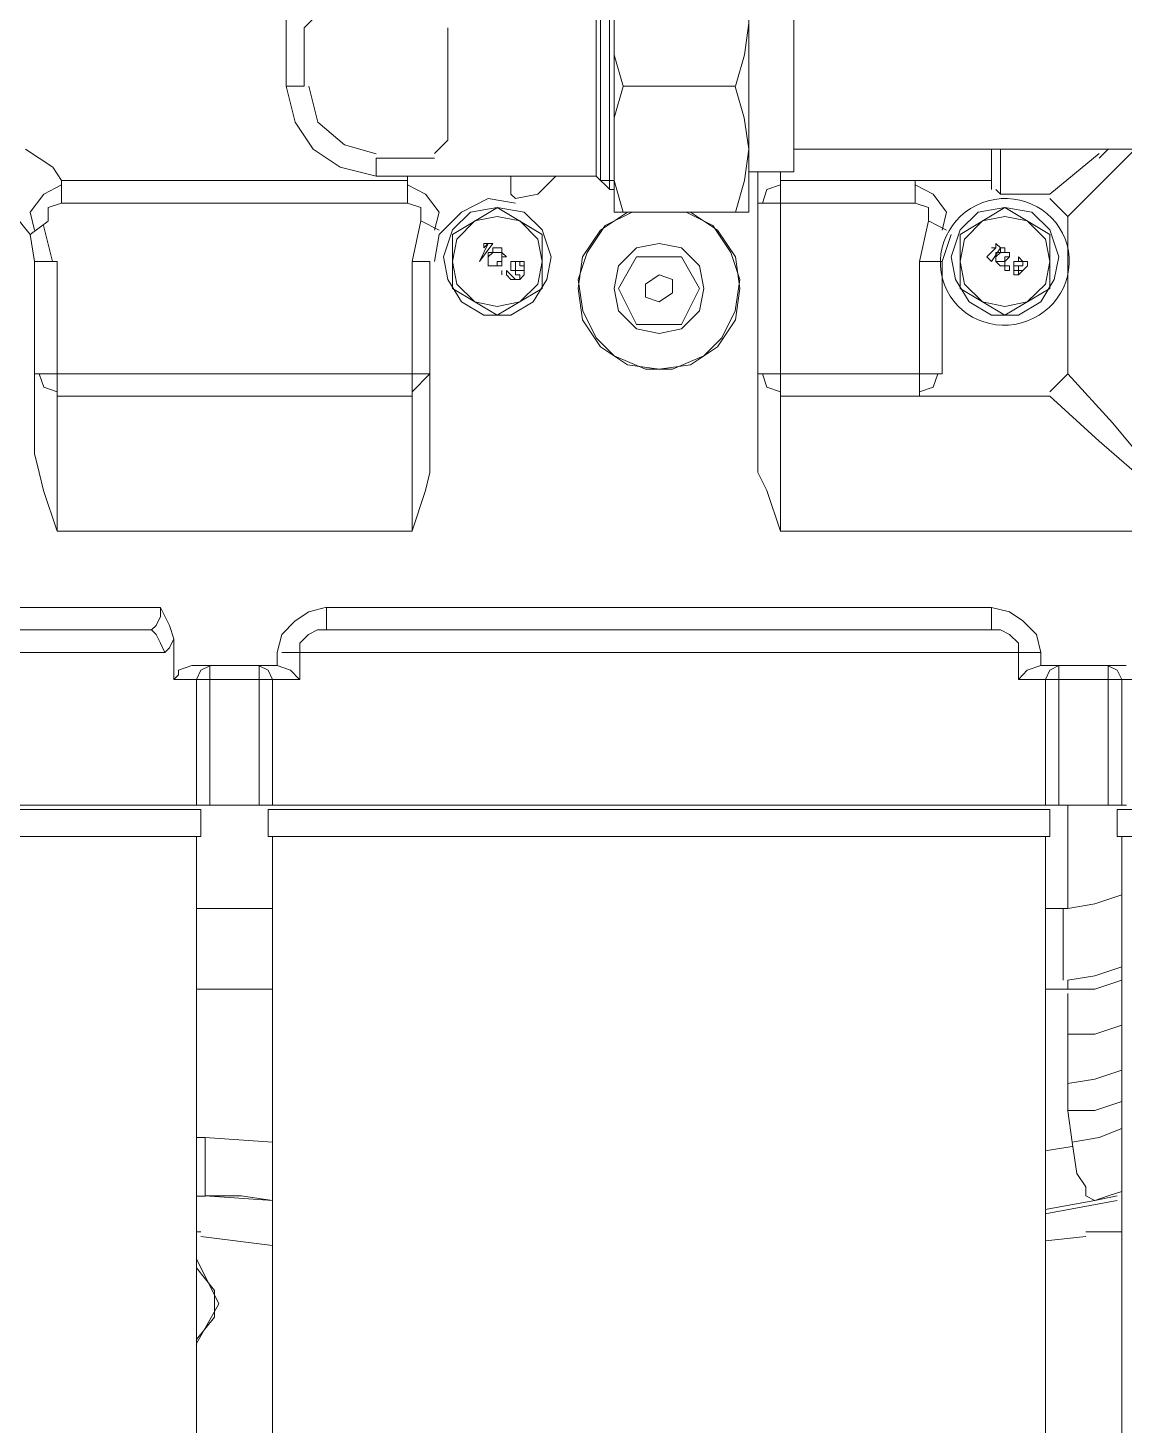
# Model space of a CAD drawing. Header units: inches. Extents: x 16065 to 240872, y 14603 to 37076.
# Drawn here: x 32003.6 to 32174.1, y 19205.5 to 19422.7 of the extents above; entities that cross this region are included whole.
import ezdxf

# ---------------------------------------------------------------- set-up
doc = ezdxf.new("R2010")
doc.units = ezdxf.units.IN
doc.header["$MEASUREMENT"] = 0
doc.layers.add('1', color=3, linetype='Continuous')
doc.layers.add('Dim', color=6, linetype='Continuous', lineweight=13)

# ---------------------------------------------------------------- blocks, each defined once
blk = doc.blocks.new('5')
at = {"layer": '1', "lineweight": 9}
for p, q in [((226.477, -21.76312), (226.477, -21.79931)), ((226.49605, -21.79931), (226.49605, -21.76312)), ((226.43063, -21.78154), (226.43063, -21.7644)), ((226.43063, -21.7644), (226.43063, -21.78154)), ((226.47636, -21.76629), (226.47636, -21.79614)), ((226.47446, -21.79422), (226.47446, -21.76819)), ((226.47509, -21.79487), (226.47509, -21.76818)), ((226.5024, -21.79361), (226.5024, -21.76945)), ((226.43317, -21.7733), (226.43508, -21.77138)), ((226.43318, -21.7733), (226.43318, -21.78154)), ((226.45349, -21.77329), (226.45349, -21.78915)), ((226.477, -21.77264), (226.477, -21.77709)), ((226.49541, -21.77709), (226.49606, -21.77264)), ((226.477, -21.77709), (226.47827, -21.78154)), ((226.49414, -21.78154), (226.49541, -21.77709)), ((226.43318, -21.78154), (226.43063, -21.78154)), ((226.4319, -21.78662), (226.43063, -21.78154)), ((226.43382, -21.78154), (226.43509, -21.78662)), ((226.477, -21.78599), (226.47827, -21.78155)), ((226.47827, -21.78154), (226.49414, -21.78154)), ((226.4954, -21.78599), (226.49413, -21.78155)), ((226.43444, -21.79041), (226.4319, -21.78662)), ((226.43509, -21.78662), (226.43888, -21.7898)), ((226.477, -21.79042), (226.477, -21.78599)), ((226.49605, -21.79042), (226.4954, -21.78599)), ((226.45159, -21.79106), (226.45349, -21.78916)), ((226.3938, -21.79042), (226.3957, -21.79169)), ((226.43826, -21.79296), (226.43444, -21.79041)), ((226.43888, -21.7898), (226.44334, -21.79107)), ((226.477, -21.79487), (226.477, -21.79042)), ((226.49541, -21.79487), (226.49606, -21.79042)), ((226.5024, -21.79042), (226.76405, -21.79042)), ((226.53034, -21.79614), (226.53034, -21.79043)), ((226.53161, -21.79042), (226.53161, -21.79677)), ((226.54559, -21.79106), (226.5386, -21.79677)), ((226.54623, -21.79106), (226.54558, -21.79169)), ((226.55066, -21.79042), (226.54622, -21.79487)), ((226.54686, -21.79042), (226.54623, -21.79105)), ((226.3957, -21.79169), (226.39762, -21.79297)), ((226.39762, -21.79297), (226.39889, -21.79487)), ((226.44334, -21.79423), (226.43826, -21.79296)), ((226.45159, -21.7917), (226.44334, -21.7917)), ((226.44334, -21.7917), (226.44334, -21.79423)), ((226.39889, -21.79486), (226.39889, -21.79805)), ((226.44778, -21.79487), (226.39889, -21.79487)), ((226.47446, -21.79423), (226.44335, -21.79423)), ((226.44335, -21.79423), (226.47446, -21.79423)), ((226.44778, -21.79487), (226.44778, -21.79424)), ((226.44778, -21.79805), (226.44778, -21.79487)), ((226.46239, -21.79423), (226.46239, -21.79615)), ((226.4662, -21.79678), (226.46874, -21.79423)), ((226.47446, -21.79423), (226.47637, -21.79615)), ((226.477, -21.79487), (226.47508, -21.79487)), ((226.47827, -21.79931), (226.477, -21.79487)), ((226.49414, -21.79931), (226.49541, -21.79487)), ((226.49605, -21.79361), (226.50241, -21.79361)), ((226.49732, -21.79361), (226.49732, -21.8336)), ((226.5005, -21.8444), (226.5005, -21.79362)), ((226.51955, -21.79487), (226.5005, -21.79487)), ((226.53033, -21.79487), (226.51955, -21.79487)), ((226.51955, -21.79487), (226.51955, -21.79805)), ((226.54622, -21.79487), (226.54114, -21.79995)), ((226.39635, -21.79678), (226.39443, -21.79931)), ((226.39889, -21.79549), (226.39635, -21.79678)), ((226.45034, -21.79678), (226.44778, -21.79549)), ((226.45224, -21.79931), (226.45034, -21.79678)), ((226.46239, -21.79615), (226.46239, -21.79678)), ((226.46239, -21.79678), (226.46304, -21.79741)), ((226.46303, -21.79741), (226.4662, -21.79678)), ((226.47636, -21.79614), (226.47701, -21.79614)), ((226.49859, -21.79615), (226.49796, -21.79805)), ((226.5005, -21.79549), (226.49859, -21.79615)), ((226.52208, -21.79678), (226.51954, -21.79549)), ((226.524, -21.79931), (226.52208, -21.79678)), ((226.53098, -21.79614), (226.53161, -21.79678)), ((226.53861, -21.79677), (226.53162, -21.79677)), ((226.39889, -21.79805), (226.39697, -21.79868)), ((226.39697, -21.79868), (226.39697, -21.80058)), ((226.39889, -21.79805), (226.44777, -21.79805)), ((226.44777, -21.79805), (226.44969, -21.79868)), ((226.44969, -21.79868), (226.44969, -21.80058)), ((226.45413, -21.80249), (226.46049, -21.79869)), ((226.45921, -21.79742), (226.4554, -21.79931)), ((226.46048, -21.79869), (226.45667, -21.79932)), ((226.46303, -21.79805), (226.45921, -21.79742)), ((226.46048, -21.79869), (226.46684, -21.80248)), ((226.4643, -21.79932), (226.46048, -21.79869)), ((226.49732, -21.79805), (226.51956, -21.79805)), ((226.51954, -21.79805), (226.52146, -21.79868)), ((226.52146, -21.79868), (226.52146, -21.80058)), ((226.5259, -21.80249), (226.53224, -21.79869)), ((226.53224, -21.79869), (226.52845, -21.79932)), ((226.53224, -21.79869), (226.5386, -21.80248)), ((226.53606, -21.79932), (226.53224, -21.79869)), ((226.54114, -21.79994), (226.5386, -21.79741)), ((226.39443, -21.80248), (226.39191, -21.79932)), ((226.39443, -21.79931), (226.39507, -21.80186)), ((226.39444, -21.80249), (226.39698, -21.80059)), ((226.44969, -21.80058), (226.44843, -21.80629)), ((226.45224, -21.80186), (226.44968, -21.80057)), ((226.45159, -21.80186), (226.45224, -21.79931)), ((226.4554, -21.79931), (226.45225, -21.80247)), ((226.45667, -21.79932), (226.45413, -21.80185)), ((226.45731, -21.80058), (226.45477, -21.80313)), ((226.46048, -21.79994), (226.45731, -21.80058)), ((226.46365, -21.80058), (226.46048, -21.79994)), ((226.46621, -21.80313), (226.46365, -21.80058)), ((226.46684, -21.80185), (226.4643, -21.79932)), ((226.4789, -21.79931), (226.47509, -21.80187)), ((226.47954, -21.79931), (226.47572, -21.80123)), ((226.477, -21.79931), (226.49605, -21.79931)), ((226.49096, -21.80123), (226.48717, -21.79931)), ((226.4916, -21.80187), (226.4878, -21.79931)), ((226.52146, -21.80058), (226.52018, -21.80629)), ((226.52399, -21.80186), (226.52145, -21.80057)), ((226.52336, -21.80186), (226.524, -21.79931)), ((226.52845, -21.79932), (226.52591, -21.80185)), ((226.52908, -21.80058), (226.52653, -21.80313)), ((226.53224, -21.79994), (226.52908, -21.80058)), ((226.53541, -21.80058), (226.53224, -21.79994)), ((226.53798, -21.80313), (226.53541, -21.80058)), ((226.5386, -21.80185), (226.53606, -21.79932)), ((226.54114, -21.82219), (226.54114, -21.79995)), ((226.39507, -21.80629), (226.39443, -21.80248)), ((226.39761, -21.80629), (226.39634, -21.80123)), ((226.45225, -21.80247), (226.45159, -21.80629)), ((226.45413, -21.80185), (226.45286, -21.80566)), ((226.45413, -21.81011), (226.45413, -21.80248)), ((226.46811, -21.80566), (226.46684, -21.80185)), ((226.46684, -21.80249), (226.46684, -21.81012)), ((226.47509, -21.80187), (226.47254, -21.80566)), ((226.47572, -21.80123), (226.47318, -21.80503)), ((226.49351, -21.80503), (226.49096, -21.80123)), ((226.49414, -21.80566), (226.4916, -21.80187)), ((226.52463, -21.80249), (226.52336, -21.8063)), ((226.52591, -21.80185), (226.52463, -21.80566)), ((226.5259, -21.81011), (226.5259, -21.80248)), ((226.53987, -21.80566), (226.5386, -21.80185)), ((226.53861, -21.80249), (226.53861, -21.81012)), ((226.45477, -21.80313), (226.45413, -21.80629)), ((226.45986, -21.80375), (226.45794, -21.8063)), ((226.45794, -21.8063), (226.45921, -21.80375)), ((226.45858, -21.80375), (226.45921, -21.80375)), ((226.45921, -21.80375), (226.45858, -21.80438)), ((226.45858, -21.80439), (226.45858, -21.80376)), ((226.45921, -21.80375), (226.45986, -21.80375)), ((226.45985, -21.80503), (226.45921, -21.80503)), ((226.45921, -21.80503), (226.45921, -21.80566)), ((226.45921, -21.80566), (226.45986, -21.80503)), ((226.45985, -21.80439), (226.45985, -21.80439)), ((226.45985, -21.80439), (226.45985, -21.80502)), ((226.45985, -21.80503), (226.45985, -21.80503)), ((226.46048, -21.80439), (226.45986, -21.80439)), ((226.46048, -21.80503), (226.45986, -21.80503)), ((226.46048, -21.80439), (226.46048, -21.80439)), ((226.46112, -21.80439), (226.46048, -21.80439)), ((226.46048, -21.80503), (226.46048, -21.80503)), ((226.46048, -21.80503), (226.46048, -21.80503)), ((226.46048, -21.80503), (226.46112, -21.80503)), ((226.46112, -21.80503), (226.46112, -21.80439)), ((226.46112, -21.80503), (226.46112, -21.80503)), ((226.46112, -21.80503), (226.46112, -21.80503)), ((226.46684, -21.80629), (226.46621, -21.80313)), ((226.47318, -21.80503), (226.47191, -21.80884)), ((226.48017, -21.80438), (226.47762, -21.80693)), ((226.48335, -21.80375), (226.48017, -21.80438)), ((226.48652, -21.80438), (226.48335, -21.80375)), ((226.48907, -21.80693), (226.48652, -21.80438)), ((226.49478, -21.80884), (226.49351, -21.80503)), ((226.52653, -21.80313), (226.52591, -21.80629)), ((226.53098, -21.80439), (226.52971, -21.80567)), ((226.53098, -21.80438), (226.53034, -21.80438)), ((226.53034, -21.80629), (226.53161, -21.80439)), ((226.53034, -21.80439), (226.53098, -21.80439)), ((226.53161, -21.80438), (226.53098, -21.80375)), ((226.53098, -21.80375), (226.53098, -21.80438)), ((226.53098, -21.80503), (226.53098, -21.80566)), ((226.53098, -21.80566), (226.53161, -21.80503)), ((226.53161, -21.80503), (226.53099, -21.80503)), ((226.53161, -21.80439), (226.53161, -21.80439)), ((226.53161, -21.80439), (226.53161, -21.80502)), ((226.53161, -21.80503), (226.53161, -21.80503)), ((226.53161, -21.80503), (226.53161, -21.80503)), ((226.53161, -21.80503), (226.53161, -21.80503)), ((226.53224, -21.80439), (226.53162, -21.80439)), ((226.53224, -21.80503), (226.53162, -21.80503)), ((226.53224, -21.80439), (226.53224, -21.80503)), ((226.53224, -21.80503), (226.53224, -21.80503)), ((226.53224, -21.80503), (226.53288, -21.80503)), ((226.53288, -21.80503), (226.53224, -21.80503)), ((226.53224, -21.80503), (226.53224, -21.80503)), ((226.53288, -21.80503), (226.53288, -21.80503)), ((226.53288, -21.80503), (226.53288, -21.80503)), ((226.5386, -21.80629), (226.53798, -21.80313)), ((226.39507, -21.83359), (226.39507, -21.80629)), ((226.39507, -21.80629), (226.39824, -21.80629)), ((226.39825, -21.8444), (226.39825, -21.80629)), ((226.44843, -21.84441), (226.44843, -21.80629)), ((226.44843, -21.80629), (226.45095, -21.80629)), ((226.45096, -21.8336), (226.45096, -21.8063)), ((226.45286, -21.80566), (226.4535, -21.80883)), ((226.45413, -21.80629), (226.45477, -21.80949)), ((226.45794, -21.80629), (226.45794, -21.80629)), ((226.45921, -21.8063), (226.45921, -21.80567)), ((226.45921, -21.80567), (226.45921, -21.8063)), ((226.45921, -21.80567), (226.45921, -21.80567)), ((226.45921, -21.80567), (226.45921, -21.80567)), ((226.45921, -21.80695), (226.45921, -21.80629)), ((226.45921, -21.80629), (226.45921, -21.80695)), ((226.45921, -21.80629), (226.45921, -21.80629)), ((226.45921, -21.80629), (226.45921, -21.80629)), ((226.45986, -21.80694), (226.45921, -21.80694)), ((226.45921, -21.80694), (226.45986, -21.80694)), ((226.45921, -21.80694), (226.45921, -21.80694)), ((226.45985, -21.80694), (226.45985, -21.80694)), ((226.46048, -21.80694), (226.45985, -21.80694)), ((226.45985, -21.80694), (226.46048, -21.80694)), ((226.45985, -21.80694), (226.45985, -21.80694)), ((226.46048, -21.80629), (226.46048, -21.80694)), ((226.46048, -21.80629), (226.46113, -21.80629)), ((226.46048, -21.80694), (226.46048, -21.80694)), ((226.46048, -21.80694), (226.46048, -21.80694)), ((226.46048, -21.80694), (226.46113, -21.80694)), ((226.46112, -21.80503), (226.46112, -21.80567)), ((226.46176, -21.80567), (226.46112, -21.80503)), ((226.46112, -21.80566), (226.46112, -21.80629)), ((226.46112, -21.80629), (226.46112, -21.80566)), ((226.46112, -21.80567), (226.46177, -21.80567)), ((226.46112, -21.80694), (226.46112, -21.80694)), ((226.46113, -21.80629), (226.46113, -21.80695)), ((226.46176, -21.80567), (226.46176, -21.80567)), ((226.46238, -21.80629), (226.46303, -21.80629)), ((226.46239, -21.80629), (226.46239, -21.80695)), ((226.46239, -21.80694), (226.46239, -21.80694)), ((226.46239, -21.80694), (226.46239, -21.80757)), ((226.46303, -21.80629), (226.46366, -21.80629)), ((226.46366, -21.80629), (226.46303, -21.80629)), ((226.46303, -21.80629), (226.46303, -21.80629)), ((226.46303, -21.80629), (226.46303, -21.80629)), ((226.46303, -21.80629), (226.46303, -21.80695)), ((226.46303, -21.80694), (226.46303, -21.80694)), ((226.46303, -21.80694), (226.46303, -21.80694)), ((226.46303, -21.80694), (226.46303, -21.80694)), ((226.46303, -21.80694), (226.46303, -21.80757)), ((226.4643, -21.80694), (226.46365, -21.80694)), ((226.46366, -21.80629), (226.46366, -21.80629)), ((226.46366, -21.80629), (226.46366, -21.80629)), ((226.46366, -21.80694), (226.46366, -21.80629)), ((226.46366, -21.80629), (226.4643, -21.80629)), ((226.4643, -21.80629), (226.4643, -21.80629)), ((226.4643, -21.80629), (226.4643, -21.80694)), ((226.4643, -21.80694), (226.4643, -21.80757)), ((226.4643, -21.80757), (226.4643, -21.80694)), ((226.4643, -21.80694), (226.4643, -21.80694)), ((226.4643, -21.80694), (226.4643, -21.80694)), ((226.4643, -21.80694), (226.4643, -21.80694)), ((226.46621, -21.80949), (226.46684, -21.80629)), ((226.46747, -21.80883), (226.46811, -21.80566)), ((226.47254, -21.80566), (226.47192, -21.81011)), ((226.47762, -21.80693), (226.477, -21.81012)), ((226.48017, -21.80567), (226.47763, -21.81011)), ((226.48653, -21.80567), (226.48017, -21.80567)), ((226.48907, -21.81011), (226.48652, -21.80566)), ((226.48969, -21.81012), (226.48907, -21.80693)), ((226.49478, -21.81011), (226.49414, -21.80566)), ((226.52018, -21.82535), (226.52018, -21.80629)), ((226.52018, -21.80629), (226.52335, -21.80629)), ((226.52336, -21.80629), (226.52336, -21.82219)), ((226.52463, -21.80566), (226.52528, -21.80883)), ((226.52591, -21.80629), (226.52653, -21.80949)), ((226.53034, -21.80629), (226.52971, -21.80566)), ((226.53098, -21.80567), (226.53098, -21.80567)), ((226.53098, -21.8063), (226.53098, -21.80567)), ((226.53098, -21.80567), (226.53098, -21.8063)), ((226.53098, -21.80567), (226.53098, -21.80567)), ((226.53098, -21.80567), (226.53098, -21.80567)), ((226.53161, -21.80629), (226.53098, -21.80629)), ((226.53098, -21.80629), (226.53161, -21.80695)), ((226.53098, -21.80629), (226.53098, -21.80629)), ((226.53098, -21.80629), (226.53098, -21.80629)), ((226.53098, -21.80629), (226.53098, -21.80629)), ((226.53161, -21.80629), (226.53161, -21.80629)), ((226.53161, -21.80629), (226.53224, -21.80629)), ((226.53161, -21.80629), (226.53161, -21.80629)), ((226.53161, -21.80694), (226.53224, -21.80694)), ((226.53161, -21.80694), (226.53161, -21.80694)), ((226.53161, -21.80694), (226.53161, -21.80694)), ((226.53289, -21.80567), (226.53224, -21.8063)), ((226.53224, -21.8063), (226.53224, -21.80567)), ((226.53224, -21.80567), (226.53289, -21.80567)), ((226.53224, -21.80694), (226.53224, -21.80629)), ((226.53224, -21.80629), (226.53224, -21.80629)), ((226.53224, -21.80629), (226.53224, -21.80629)), ((226.53224, -21.80629), (226.53224, -21.80629)), ((226.53289, -21.80694), (226.53224, -21.80694)), ((226.53224, -21.80757), (226.53224, -21.80694)), ((226.53288, -21.80503), (226.53288, -21.80567)), ((226.53288, -21.80567), (226.53288, -21.80503)), ((226.53288, -21.80567), (226.53288, -21.80567)), ((226.53288, -21.80567), (226.53288, -21.80567)), ((226.53288, -21.80694), (226.53288, -21.80757)), ((226.53351, -21.80629), (226.53415, -21.80629)), ((226.53415, -21.80629), (226.53351, -21.80629)), ((226.53351, -21.80629), (226.53351, -21.80629)), ((226.53351, -21.80629), (226.53351, -21.80629)), ((226.53351, -21.80695), (226.53351, -21.80629)), ((226.53351, -21.80629), (226.53351, -21.80695)), ((226.53351, -21.80757), (226.53351, -21.80694)), ((226.53351, -21.80757), (226.53351, -21.80694)), ((226.53351, -21.80694), (226.53416, -21.80694)), ((226.53416, -21.80694), (226.53351, -21.80694)), ((226.53351, -21.80694), (226.53351, -21.80694)), ((226.53415, -21.80566), (226.53479, -21.80629)), ((226.53415, -21.80567), (226.53415, -21.80567)), ((226.53415, -21.80567), (226.53415, -21.8063)), ((226.53415, -21.80629), (226.53415, -21.80629)), ((226.53415, -21.80629), (226.53415, -21.80629)), ((226.53479, -21.80629), (226.53415, -21.80629)), ((226.53415, -21.80629), (226.53415, -21.80629)), ((226.53415, -21.80629), (226.53415, -21.80629)), ((226.53415, -21.80694), (226.5348, -21.80694)), ((226.53415, -21.80694), (226.53415, -21.80694)), ((226.53415, -21.80694), (226.53415, -21.80757)), ((226.53415, -21.80694), (226.53415, -21.80694)), ((226.53479, -21.80629), (226.53479, -21.80629)), ((226.53479, -21.80629), (226.53479, -21.80629)), ((226.53479, -21.80629), (226.53479, -21.80629)), ((226.53479, -21.80629), (226.53479, -21.80629)), ((226.53479, -21.80694), (226.53479, -21.80629)), ((226.53479, -21.80694), (226.53479, -21.80694)), ((226.53479, -21.80694), (226.53479, -21.80694)), ((226.53542, -21.80694), (226.53479, -21.80757)), ((226.53479, -21.80694), (226.53479, -21.80694)), ((226.53479, -21.80694), (226.53479, -21.80694)), ((226.53542, -21.80629), (226.5348, -21.80629)), ((226.53542, -21.80694), (226.53542, -21.80629)), ((226.53542, -21.80694), (226.53542, -21.80694)), ((226.53798, -21.80949), (226.5386, -21.80629)), ((226.53923, -21.80883), (226.53987, -21.80566)), ((226.4535, -21.80883), (226.45542, -21.81203)), ((226.46112, -21.80757), (226.46112, -21.80757)), ((226.46112, -21.80821), (226.46112, -21.80758)), ((226.46112, -21.80758), (226.46112, -21.80821)), ((226.46112, -21.80821), (226.46112, -21.80821)), ((226.46176, -21.80757), (226.46176, -21.8082)), ((226.46239, -21.80821), (226.46176, -21.80758)), ((226.46176, -21.80821), (226.46239, -21.80884)), ((226.46176, -21.80821), (226.46176, -21.80821)), ((226.46238, -21.8082), (226.46303, -21.80884)), ((226.46239, -21.80757), (226.46304, -21.80757)), ((226.46239, -21.80757), (226.46239, -21.80757)), ((226.46239, -21.80821), (226.46239, -21.80821)), ((226.46239, -21.80821), (226.46239, -21.80821)), ((226.46239, -21.80821), (226.46239, -21.80821)), ((226.46239, -21.80884), (226.46304, -21.80884)), ((226.46239, -21.80884), (226.46239, -21.80884)), ((226.46239, -21.80884), (226.46239, -21.80884)), ((226.46303, -21.80757), (226.46303, -21.80757)), ((226.46366, -21.80758), (226.46303, -21.80758)), ((226.46303, -21.80758), (226.46303, -21.80821)), ((226.46303, -21.80821), (226.46366, -21.80821)), ((226.46303, -21.80884), (226.46303, -21.80884)), ((226.46303, -21.80884), (226.46303, -21.80884)), ((226.46366, -21.80884), (226.46303, -21.80884)), ((226.46303, -21.80884), (226.46366, -21.80884)), ((226.46303, -21.80884), (226.46303, -21.80884)), ((226.46366, -21.80757), (226.46366, -21.80757)), ((226.46366, -21.80757), (226.46366, -21.80757)), ((226.46366, -21.80757), (226.46366, -21.80757)), ((226.46366, -21.80757), (226.4643, -21.80757)), ((226.4643, -21.8082), (226.46366, -21.80884)), ((226.46366, -21.80821), (226.46366, -21.80821)), ((226.46366, -21.80821), (226.46366, -21.80884)), ((226.46366, -21.80821), (226.46366, -21.80821)), ((226.46366, -21.80821), (226.46366, -21.80821)), ((226.46366, -21.80884), (226.46366, -21.80884)), ((226.4643, -21.80757), (226.4643, -21.80757)), ((226.4643, -21.80821), (226.4643, -21.80758)), ((226.4643, -21.80821), (226.4643, -21.80821)), ((226.46555, -21.81203), (226.46747, -21.80883)), ((226.47191, -21.80884), (226.47256, -21.81329)), ((226.48335, -21.80821), (226.48144, -21.80949)), ((226.48527, -21.80884), (226.48335, -21.80821)), ((226.48527, -21.81074), (226.48527, -21.80884)), ((226.49413, -21.81329), (226.49478, -21.80884)), ((226.52528, -21.80883), (226.52718, -21.81203)), ((226.53288, -21.80757), (226.53224, -21.80757)), ((226.53415, -21.80757), (226.53351, -21.80757)), ((226.53351, -21.8082), (226.53351, -21.80757)), ((226.53351, -21.80757), (226.53351, -21.80757)), ((226.53351, -21.80757), (226.53351, -21.80757)), ((226.53351, -21.80757), (226.53351, -21.80757)), ((226.53351, -21.80757), (226.53351, -21.80757)), ((226.53351, -21.80757), (226.53351, -21.80757)), ((226.53351, -21.80821), (226.53416, -21.80821)), ((226.53351, -21.80821), (226.53351, -21.80821)), ((226.53415, -21.8082), (226.53415, -21.80757)), ((226.53415, -21.80757), (226.5348, -21.80757)), ((226.53415, -21.80757), (226.53415, -21.80757)), ((226.53415, -21.80757), (226.53415, -21.80757)), ((226.53479, -21.80757), (226.53415, -21.80757)), ((226.5348, -21.80758), (226.53415, -21.80821)), ((226.53415, -21.80821), (226.53415, -21.80758)), ((226.53415, -21.80821), (226.53415, -21.80821)), ((226.53415, -21.80821), (226.53415, -21.80821)), ((226.53415, -21.80821), (226.53415, -21.80821)), ((226.53479, -21.80757), (226.53479, -21.80757)), ((226.53479, -21.80757), (226.53479, -21.80757)), ((226.53733, -21.81203), (226.53923, -21.80883)), ((226.46048, -21.81391), (226.45413, -21.81012)), ((226.45477, -21.80949), (226.45731, -21.81202)), ((226.46684, -21.81011), (226.46048, -21.81391)), ((226.46365, -21.81202), (226.46621, -21.80949)), ((226.47192, -21.81011), (226.47254, -21.81456)), ((226.477, -21.81012), (226.47762, -21.81328)), ((226.47763, -21.81011), (226.48017, -21.81519)), ((226.48144, -21.80949), (226.48144, -21.81137)), ((226.48335, -21.81202), (226.48527, -21.81074)), ((226.48653, -21.8152), (226.48907, -21.81012)), ((226.48907, -21.81328), (226.48969, -21.81012)), ((226.49414, -21.81456), (226.49478, -21.81011)), ((226.53224, -21.81391), (226.52591, -21.81012)), ((226.52653, -21.80949), (226.52908, -21.81202)), ((226.53861, -21.81011), (226.53225, -21.81391)), ((226.53541, -21.81202), (226.53798, -21.80949)), ((226.45542, -21.81203), (226.45859, -21.81391)), ((226.45731, -21.81202), (226.46048, -21.81268)), ((226.46048, -21.81268), (226.46365, -21.81202)), ((226.4624, -21.81391), (226.46555, -21.81203)), ((226.48144, -21.81137), (226.48335, -21.81202)), ((226.52718, -21.81203), (226.53033, -21.81391)), ((226.52908, -21.81202), (226.53224, -21.81268)), ((226.53224, -21.81268), (226.53541, -21.81202)), ((226.53416, -21.81391), (226.53733, -21.81203)), ((226.45859, -21.81391), (226.4624, -21.81391)), ((226.47254, -21.81456), (226.47509, -21.81837)), ((226.47256, -21.81329), (226.47445, -21.81709)), ((226.47762, -21.81328), (226.48017, -21.81581)), ((226.48652, -21.81581), (226.48907, -21.81328)), ((226.4916, -21.81837), (226.49414, -21.81456)), ((226.49223, -21.81709), (226.49413, -21.81329)), ((226.53033, -21.81391), (226.53416, -21.81391)), ((226.48017, -21.8152), (226.48653, -21.8152)), ((226.48017, -21.81581), (226.48335, -21.81646)), ((226.48335, -21.81646), (226.48652, -21.81581)), ((226.47445, -21.81709), (226.477, -21.81964)), ((226.47509, -21.81837), (226.4789, -21.8209)), ((226.4878, -21.8209), (226.4916, -21.81837)), ((226.48969, -21.81964), (226.49223, -21.81709)), ((226.477, -21.81964), (226.48145, -21.82153)), ((226.48527, -21.82153), (226.48969, -21.81964)), ((226.45096, -21.82219), (226.39507, -21.82219)), ((226.3957, -21.82219), (226.39635, -21.82406)), ((226.44843, -21.82473), (226.45095, -21.82218)), ((226.4789, -21.8209), (226.48336, -21.82153)), ((226.48145, -21.82153), (226.48527, -21.82153)), ((226.48336, -21.82153), (226.4878, -21.8209)), ((226.52336, -21.82219), (226.49732, -21.82219)), ((226.49796, -21.82219), (226.49858, -21.82406)), ((226.5221, -21.82408), (226.52274, -21.82218)), ((226.53861, -21.82473), (226.54115, -21.82218)), ((226.54748, -21.82914), (226.54114, -21.82219)), ((226.39635, -21.82406), (226.39825, -21.82474)), ((226.49858, -21.82406), (226.5005, -21.82474)), ((226.52018, -21.82473), (226.5221, -21.82408)), ((226.39825, -21.82535), (226.44842, -21.82535)), ((226.5005, -21.82535), (226.52018, -21.82535)), ((226.53861, -21.82535), (226.52018, -21.82535)), ((226.54559, -21.83171), (226.53861, -21.82535)), ((226.56019, -21.84441), (226.54748, -21.82914)), ((226.56018, -21.8444), (226.54559, -21.83171)), ((226.39508, -21.83361), (226.39571, -21.83614)), ((226.45096, -21.83615), (226.45096, -21.8336)), ((226.49731, -21.83361), (226.49731, -21.83614)), ((226.39571, -21.83614), (226.39633, -21.83869)), ((226.45033, -21.83868), (226.45096, -21.83615)), ((226.49731, -21.83614), (226.49859, -21.83869)), ((226.39633, -21.83869), (226.39825, -21.8444)), ((226.44843, -21.84439), (226.45033, -21.83868)), ((226.49859, -21.83869), (226.5005, -21.8444)), ((226.44843, -21.8444), (226.39825, -21.8444)), ((226.65673, -21.8444), (226.50049, -21.8444)), ((226.41285, -21.85519), (226.34364, -21.85519)), ((226.41412, -21.85774), (226.41285, -21.85519)), ((226.41285, -21.85519), (226.41285, -21.85647)), ((226.43382, -21.85583), (226.43191, -21.8571)), ((226.43635, -21.85518), (226.43382, -21.85583)), ((226.53034, -21.85519), (226.43635, -21.85519)), ((226.43635, -21.85519), (226.43635, -21.85837)), ((226.53034, -21.85519), (226.53034, -21.85838)), ((226.53288, -21.85584), (226.53034, -21.85519)), ((226.5348, -21.85708), (226.53288, -21.85584)), ((226.41223, -21.85774), (226.41158, -21.85837)), ((226.41285, -21.85647), (226.41223, -21.85774)), ((226.41477, -21.85963), (226.41412, -21.85774)), ((226.43191, -21.8571), (226.43001, -21.85902)), ((226.53669, -21.85902), (226.5348, -21.85708)), ((226.41032, -21.85838), (226.30237, -21.85838)), ((226.41158, -21.85837), (226.41033, -21.85837)), ((226.41033, -21.85837), (226.41158, -21.85837)), ((226.41158, -21.85837), (226.41223, -21.85902)), ((226.41223, -21.85902), (226.41285, -21.86027)), ((226.41285, -21.86027), (226.41348, -21.86155)), ((226.41475, -21.85965), (226.41413, -21.86091)), ((226.41476, -21.85964), (226.41476, -21.86538)), ((226.43001, -21.85902), (226.42936, -21.86155)), ((226.43254, -21.86026), (226.43381, -21.85902)), ((226.43254, -21.86155), (226.43254, -21.86026)), ((226.43381, -21.85902), (226.43508, -21.85838)), ((226.43508, -21.85838), (226.43635, -21.85838)), ((226.53034, -21.85838), (226.43635, -21.85838)), ((226.53034, -21.85838), (226.53161, -21.85838)), ((226.53161, -21.85838), (226.53288, -21.85901)), ((226.53288, -21.85901), (226.53415, -21.86025)), ((226.53415, -21.86025), (226.53415, -21.86154)), ((226.53732, -21.86155), (226.53669, -21.85902)), ((226.41348, -21.86155), (226.30807, -21.86155)), ((226.41413, -21.86091), (226.41348, -21.86155)), ((226.42936, -21.86155), (226.42936, -21.86342)), ((226.53415, -21.86155), (226.43001, -21.86155)), ((226.43254, -21.86538), (226.43254, -21.86154)), ((226.53415, -21.86538), (226.53415, -21.86155)), ((226.53733, -21.86155), (226.53416, -21.86155)), ((226.53733, -21.86343), (226.53733, -21.86155)), ((226.41731, -21.86343), (226.41539, -21.86408)), ((226.41539, -21.86408), (226.41539, -21.86472)), ((226.42936, -21.86343), (226.41731, -21.86343)), ((226.41857, -21.86409), (226.41793, -21.86538)), ((226.41984, -21.86344), (226.41857, -21.86409)), ((226.41983, -21.88313), (226.41983, -21.86342)), ((226.4281, -21.86409), (226.42681, -21.86344)), ((226.42682, -21.86343), (226.42682, -21.88314)), ((226.42872, -21.86538), (226.4281, -21.86409)), ((226.43126, -21.86408), (226.42936, -21.86343)), ((226.43253, -21.86537), (226.43126, -21.86408)), ((226.53416, -21.86537), (226.53541, -21.86408)), ((226.53541, -21.86408), (226.53733, -21.86343)), ((226.54941, -21.86343), (226.53732, -21.86343)), ((226.53861, -21.86408), (226.53797, -21.86537)), ((226.53987, -21.86343), (226.53861, -21.86408)), ((226.53987, -21.88313), (226.53987, -21.86342)), ((226.54812, -21.86409), (226.54685, -21.86344)), ((226.54686, -21.86343), (226.54686, -21.88314)), ((226.54876, -21.86538), (226.54812, -21.86409)), ((226.41539, -21.86472), (226.41476, -21.86537)), ((226.41476, -21.86538), (226.43254, -21.86538)), ((226.41793, -21.86538), (226.41793, -21.88313)), ((226.42872, -21.88313), (226.42872, -21.86538)), ((226.53415, -21.86538), (226.55258, -21.86538)), ((226.53797, -21.86538), (226.53797, -21.88313)), ((226.54876, -21.88313), (226.54876, -21.86538)), ((226.30806, -21.88378), (226.41858, -21.88378)), ((226.41793, -21.88313), (226.30807, -21.88313)), ((226.42937, -21.88313), (226.41793, -21.88313)), ((226.41857, -21.88758), (226.41857, -21.88378)), ((226.41857, -21.88378), (226.41857, -21.88378)), ((226.4281, -21.88378), (226.5386, -21.88378)), ((226.4281, -21.88758), (226.4281, -21.88378)), ((226.4281, -21.88378), (226.4281, -21.88378)), ((226.53797, -21.88313), (226.42937, -21.88313)), ((226.54942, -21.88313), (226.53797, -21.88313)), ((226.53861, -21.88758), (226.53861, -21.88378)), ((226.53861, -21.88378), (226.53861, -21.88378)), ((226.54114, -21.88313), (226.54114, -21.89774)), ((226.54812, -21.88378), (226.65865, -21.88378)), ((226.54812, -21.88758), (226.54812, -21.88378)), ((226.54812, -21.88378), (226.54812, -21.88378)), ((226.41858, -21.88758), (226.30806, -21.88758)), ((226.30806, -21.88758), (226.41858, -21.88758)), ((226.41793, -21.88757), (226.41793, -22.10032)), ((226.41857, -21.88758), (226.41857, -21.88758)), ((226.5386, -21.88758), (226.4281, -21.88758)), ((226.4281, -21.88758), (226.5386, -21.88758)), ((226.4281, -21.88758), (226.4281, -21.88758)), ((226.42872, -22.10032), (226.42872, -21.88757)), ((226.53797, -21.88757), (226.53797, -22.10032)), ((226.53861, -21.88758), (226.53861, -21.88758)), ((226.65865, -21.88758), (226.54812, -21.88758)), ((226.54812, -21.88758), (226.65865, -21.88758)), ((226.54812, -21.88758), (226.54812, -21.88758)), ((226.54876, -22.10032), (226.54876, -21.88757)), ((226.54877, -21.89583), (226.54496, -21.89711)), ((226.42872, -21.89775), (226.41793, -21.89775)), ((226.54114, -21.89775), (226.53797, -21.89775)), ((226.5405, -21.9079), (226.5405, -21.89776)), ((226.54496, -21.89711), (226.54114, -21.89775)), ((226.54496, -21.90729), (226.54114, -21.9079)), ((226.54877, -21.906), (226.54496, -21.90729)), ((226.41793, -21.90916), (226.42872, -21.90916)), ((226.53797, -21.90916), (226.54114, -21.90916)), ((226.54114, -21.9079), (226.54114, -21.90916)), ((226.54114, -21.90916), (226.54496, -21.90916)), ((226.54496, -21.90916), (226.54877, -21.9079)), ((226.54114, -21.91615), (226.54114, -21.90979)), ((226.54496, -21.91552), (226.54114, -21.91552)), ((226.54114, -21.91552), (226.54114, -21.92252)), ((226.54877, -21.91426), (226.54496, -21.91552)), ((226.54496, -21.92186), (226.54877, -21.92059)), ((226.54114, -21.92251), (226.54496, -21.92186)), ((226.54114, -21.92252), (226.54114, -21.92634)), ((226.54496, -21.92633), (226.54877, -21.92505)), ((226.54114, -21.92633), (226.54496, -21.92633)), ((226.54114, -21.92634), (226.54177, -21.93076)), ((226.54876, -21.92886), (226.54559, -21.93012)), ((226.4192, -21.93013), (226.41793, -21.93013)), ((226.42872, -21.93076), (226.4192, -21.93012)), ((226.4192, -21.93839), (226.4192, -21.93013)), ((226.54177, -21.9314), (226.53796, -21.93203)), ((226.54559, -21.93012), (226.54177, -21.93076)), ((226.54177, -21.93076), (226.54242, -21.9352)), ((226.54242, -21.9352), (226.54369, -21.9371)), ((226.54369, -21.9371), (226.54369, -21.93839)), ((226.41793, -21.9384), (226.4192, -21.9384)), ((226.4192, -21.9384), (226.41793, -21.9384)), ((226.4192, -21.93839), (226.42428, -21.93839)), ((226.42872, -21.93902), (226.4192, -21.93839)), ((226.4192, -21.9384), (226.4192, -21.9384)), ((226.42428, -21.93839), (226.42872, -21.93902)), ((226.54812, -21.93902), (226.53796, -21.94092)), ((226.54495, -21.93902), (226.53796, -21.94029)), ((226.54369, -21.93839), (226.54494, -21.93902)), ((226.54812, -21.93839), (226.54495, -21.93902)), ((226.54495, -21.93902), (226.54686, -21.93839)), ((226.54686, -21.93839), (226.54876, -21.93774)), ((226.54876, -21.9384), (226.54876, -21.9384)), ((226.41857, -21.94346), (226.41793, -21.94346)), ((226.42872, -21.94538), (226.41857, -21.9441)), ((226.54368, -21.9441), (226.53797, -21.94473)), ((226.54876, -21.94346), (226.54368, -21.94346)), ((226.41793, -21.94727), (226.42111, -21.95363)), ((226.42049, -21.95173), (226.41793, -21.94856)), ((226.42049, -21.95552), (226.42049, -21.95173)), ((226.42111, -21.95363), (226.41792, -21.95934)), ((226.41793, -21.95868), (226.42049, -21.95552))]:
    blk.add_line(p, q, dxfattribs=at)
blk.add_ellipse((226.53223, -21.80636), major_axis=(0.0088, 0.00239), ratio=0.980583, start_param=1.338038450590102, end_param=7.621223757769688, dxfattribs=at)

msp = doc.modelspace()

# ---------------------------------------------------------------- linework, layer by layer
msp.add_open_spline([(19700.7453, 21216.29254), (20897.07389, 20708.05365), (22824.48941, 19850.93499), (26868.44058, 18287.01634), (30516.36333, 17530.31409), (35462.14712, 17530.31409), (39099.37122, 17545.28939), (41523.6453, 17530.19254)], degree=3, knots=[0, 0, 0, 0, 3.550687011, 7.088547091, 10.454405696, 13.763203424, 20.37636341, 20.37636341, 20.37636341, 20.37636341])

# ---------------------------------------------------------------- block references
at = {"layer": 'Dim', "xscale": 1100, "yscale": 1100, "zscale": 1100}
msp.add_blockref('5', (-217029.94002, 43373.34849), dxfattribs=at)

doc.saveas('drawing.dxf')
